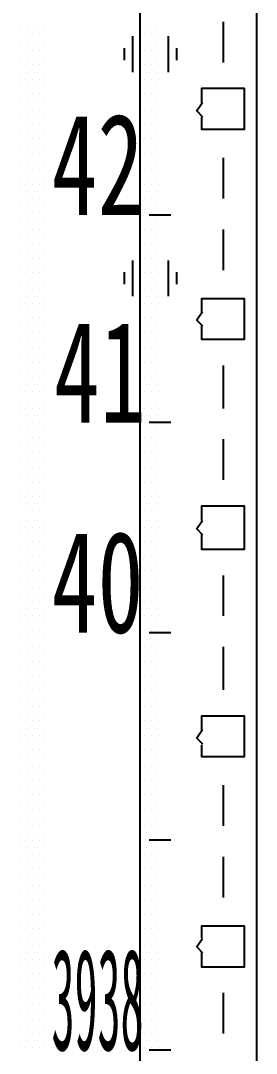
# Model space of a CAD drawing. Header units: metres. Extents: x 17 to 1264, y 17 to 859.
# Drawn here: x 160.3 to 174.5, y 565.1 to 627.5 of the extents above; entities that cross this region are included whole.
import ezdxf

# ---------------------------------------------------------------- set-up
doc = ezdxf.new("R2010")
doc.units = ezdxf.units.M
for name, color, linetype in [('LINES', 7, 'Continuous'), ('POLYLINES', 4, 'Continuous'), ('TEXTS', 3, 'Continuous')]:
    doc.layers.add(name, color=color, linetype=linetype)

msp = doc.modelspace()

# ---------------------------------------------------------------- linework, layer by layer
at = {"layer": 'LINES'}
for p, q in [((160.27, 627.12), (160.27, 627.12)), ((160.7, 627.12), (160.7, 627.12)), ((161.27, 627.12), (161.27, 627.12)), ((161.71, 627.12), (161.71, 627.12)), ((167.47, 627.12), (167.47, 627.12)), ((167.9, 627.12), (167.9, 627.12)), ((168.47, 627.12), (168.47, 627.12)), ((172.51, 627.41), (172.51, 624.96)), ((160.55, 626.69), (160.55, 626.69)), ((160.99, 626.69), (160.99, 626.69)), ((161.42, 626.69), (161.42, 626.69)), ((167.03, 626.54), (167.03, 624.38)), ((167.75, 626.69), (167.75, 626.69)), ((168.19, 626.69), (168.19, 626.69)), ((168.62, 626.69), (168.62, 626.69)), ((169.19, 626.54), (169.19, 624.38)), ((160.27, 626.11), (160.27, 626.11)), ((160.7, 626.11), (160.7, 626.11)), ((161.27, 626.11), (161.27, 626.11)), ((161.71, 626.11), (161.71, 626.11)), ((166.53, 625.82), (166.53, 625.1)), ((167.47, 626.11), (167.47, 626.11)), ((167.9, 626.11), (167.9, 626.11)), ((168.47, 626.11), (168.47, 626.11)), ((169.7, 625.82), (169.7, 625.1)), ((160.27, 625.25), (160.27, 625.25)), ((160.55, 625.68), (160.55, 625.68)), ((160.7, 625.25), (160.7, 625.25)), ((160.99, 625.68), (160.99, 625.68)), ((161.27, 625.25), (161.27, 625.25)), ((161.42, 625.68), (161.42, 625.68)), ((161.71, 625.25), (161.71, 625.25)), ((167.47, 625.25), (167.47, 625.25)), ((167.75, 625.68), (167.75, 625.68)), ((167.9, 625.25), (167.9, 625.25)), ((168.19, 625.68), (168.19, 625.68)), ((168.47, 625.25), (168.47, 625.25)), ((168.62, 625.68), (168.62, 625.68)), ((160.55, 624.82), (160.55, 624.82)), ((160.99, 624.82), (160.99, 624.82)), ((161.42, 624.82), (161.42, 624.82)), ((167.75, 624.82), (167.75, 624.82)), ((168.19, 624.82), (168.19, 624.82)), ((168.62, 624.82), (168.62, 624.82)), ((160.27, 624.38), (160.27, 624.38)), ((160.55, 623.95), (160.55, 623.95)), ((160.7, 624.38), (160.7, 624.38)), ((160.99, 623.95), (160.99, 623.95)), ((161.27, 624.38), (161.27, 624.38)), ((161.42, 623.95), (161.42, 623.95)), ((161.71, 624.38), (161.71, 624.38)), ((167.47, 624.38), (167.47, 624.38)), ((167.75, 623.95), (167.75, 623.95)), ((167.9, 624.38), (167.9, 624.38)), ((168.19, 623.95), (168.19, 623.95)), ((168.47, 624.38), (168.47, 624.38)), ((168.62, 623.95), (168.62, 623.95)), ((160.27, 623.52), (160.27, 623.52)), ((160.7, 623.52), (160.7, 623.52)), ((161.27, 623.52), (161.27, 623.52)), ((161.71, 623.52), (161.71, 623.52)), ((167.47, 623.52), (167.47, 623.52)), ((167.9, 623.52), (167.9, 623.52)), ((168.47, 623.52), (168.47, 623.52)), ((160.55, 623.09), (160.55, 623.09)), ((160.99, 623.09), (160.99, 623.09)), ((161.42, 623.09), (161.42, 623.09)), ((167.75, 623.09), (167.75, 623.09)), ((168.19, 623.09), (168.19, 623.09)), ((168.62, 623.09), (168.62, 623.09)), ((160.27, 622.51), (160.27, 622.51)), ((160.55, 622.08), (160.55, 622.08)), ((160.7, 622.51), (160.7, 622.51)), ((160.99, 622.08), (160.99, 622.08)), ((161.27, 622.51), (161.27, 622.51)), ((161.42, 622.08), (161.42, 622.08)), ((161.71, 622.51), (161.71, 622.51)), ((167.47, 622.51), (167.47, 622.51)), ((167.75, 622.08), (167.75, 622.08)), ((167.9, 622.51), (167.9, 622.51)), ((168.19, 622.08), (168.19, 622.08)), ((168.47, 622.51), (168.47, 622.51)), ((168.62, 622.08), (168.62, 622.08)), ((160.27, 621.65), (160.27, 621.65)), ((160.7, 621.65), (160.7, 621.65)), ((161.27, 621.65), (161.27, 621.65)), ((161.71, 621.65), (161.71, 621.65)), ((167.47, 621.65), (167.47, 621.65)), ((167.9, 621.65), (167.9, 621.65)), ((168.47, 621.65), (168.47, 621.65)), ((160.55, 621.22), (160.55, 621.22)), ((160.99, 621.22), (160.99, 621.22)), ((161.42, 621.22), (161.42, 621.22)), ((167.75, 621.22), (167.75, 621.22)), ((168.19, 621.22), (168.19, 621.22)), ((168.62, 621.22), (168.62, 621.22)), ((160.27, 620.78), (160.27, 620.78)), ((160.55, 620.35), (160.55, 620.35)), ((160.7, 620.78), (160.7, 620.78)), ((160.99, 620.35), (160.99, 620.35)), ((161.27, 620.78), (161.27, 620.78)), ((161.42, 620.35), (161.42, 620.35)), ((161.71, 620.78), (161.71, 620.78)), ((167.47, 620.78), (167.47, 620.78)), ((167.75, 620.35), (167.75, 620.35)), ((167.9, 620.78), (167.9, 620.78)), ((168.19, 620.35), (168.19, 620.35)), ((168.47, 620.78), (168.47, 620.78)), ((168.62, 620.35), (168.62, 620.35)), ((160.27, 619.92), (160.27, 619.92)), ((160.7, 619.92), (160.7, 619.92)), ((161.27, 619.92), (161.27, 619.92)), ((161.71, 619.92), (161.71, 619.92)), ((167.47, 619.92), (167.47, 619.92)), ((167.9, 619.92), (167.9, 619.92)), ((168.47, 619.92), (168.47, 619.92)), ((160.55, 619.49), (160.55, 619.49)), ((160.99, 619.49), (160.99, 619.49)), ((161.42, 619.49), (161.42, 619.49)), ((167.75, 619.49), (167.75, 619.49)), ((168.19, 619.49), (168.19, 619.49)), ((168.62, 619.49), (168.62, 619.49)), ((172.51, 619.2), (172.51, 616.75)), ((160.27, 618.91), (160.27, 618.91)), ((160.55, 618.48), (160.55, 618.48)), ((160.7, 618.91), (160.7, 618.91)), ((160.99, 618.48), (160.99, 618.48)), ((161.27, 618.91), (161.27, 618.91)), ((161.42, 618.48), (161.42, 618.48)), ((161.71, 618.91), (161.71, 618.91)), ((167.47, 618.91), (167.47, 618.91)), ((167.75, 618.48), (167.75, 618.48)), ((167.9, 618.91), (167.9, 618.91)), ((168.19, 618.48), (168.19, 618.48)), ((168.47, 618.91), (168.47, 618.91)), ((168.62, 618.48), (168.62, 618.48)), ((160.27, 618.05), (160.27, 618.05)), ((160.7, 618.05), (160.7, 618.05)), ((161.27, 618.05), (161.27, 618.05)), ((161.71, 618.05), (161.71, 618.05)), ((167.47, 618.05), (167.47, 618.05)), ((167.9, 618.05), (167.9, 618.05)), ((168.47, 618.05), (168.47, 618.05)), ((160.27, 617.18), (160.27, 617.18)), ((160.55, 617.62), (160.55, 617.62)), ((160.7, 617.18), (160.7, 617.18)), ((160.99, 617.62), (160.99, 617.62)), ((161.27, 617.18), (161.27, 617.18)), ((161.42, 617.62), (161.42, 617.62)), ((161.71, 617.18), (161.71, 617.18)), ((167.47, 617.18), (167.47, 617.18)), ((167.75, 617.62), (167.75, 617.62)), ((167.9, 617.18), (167.9, 617.18)), ((168.19, 617.62), (168.19, 617.62)), ((168.47, 617.18), (168.47, 617.18)), ((168.62, 617.62), (168.62, 617.62)), ((160.55, 616.75), (160.55, 616.75)), ((160.99, 616.75), (160.99, 616.75)), ((161.42, 616.75), (161.42, 616.75)), ((167.75, 616.75), (167.75, 616.75)), ((168.19, 616.75), (168.19, 616.75)), ((168.62, 616.75), (168.62, 616.75)), ((160.27, 616.32), (160.27, 616.32)), ((160.55, 615.89), (160.55, 615.89)), ((160.7, 616.32), (160.7, 616.32)), ((160.99, 615.89), (160.99, 615.89)), ((161.27, 616.32), (161.27, 616.32)), ((161.42, 615.89), (161.42, 615.89)), ((161.71, 616.32), (161.71, 616.32)), ((167.47, 616.32), (167.47, 616.32)), ((167.75, 615.89), (167.75, 615.89)), ((167.9, 616.32), (167.9, 616.32)), ((168.19, 615.89), (168.19, 615.89)), ((168.47, 616.32), (168.47, 616.32)), ((168.62, 615.89), (168.62, 615.89)), ((160.27, 615.31), (160.27, 615.31)), ((160.7, 615.31), (160.7, 615.31)), ((161.27, 615.31), (161.27, 615.31)), ((161.71, 615.31), (161.71, 615.31)), ((167.47, 615.31), (167.47, 615.31)), ((167.9, 615.31), (167.9, 615.31)), ((169.34, 615.74), (168.04, 615.74)), ((168.47, 615.31), (168.47, 615.31)), ((160.55, 614.88), (160.55, 614.88)), ((160.99, 614.88), (160.99, 614.88)), ((161.42, 614.88), (161.42, 614.88)), ((167.75, 614.88), (167.75, 614.88)), ((168.19, 614.88), (168.19, 614.88)), ((168.62, 614.88), (168.62, 614.88)), ((172.51, 614.88), (172.51, 612.43)), ((160.27, 614.45), (160.27, 614.45)), ((160.55, 614.02), (160.55, 614.02)), ((160.7, 614.45), (160.7, 614.45)), ((160.99, 614.02), (160.99, 614.02)), ((161.27, 614.45), (161.27, 614.45)), ((161.42, 614.02), (161.42, 614.02)), ((161.71, 614.45), (161.71, 614.45)), ((167.47, 614.45), (167.47, 614.45)), ((167.75, 614.02), (167.75, 614.02)), ((167.9, 614.45), (167.9, 614.45)), ((168.19, 614.02), (168.19, 614.02)), ((168.47, 614.45), (168.47, 614.45)), ((168.62, 614.02), (168.62, 614.02)), ((160.27, 613.58), (160.27, 613.58)), ((160.7, 613.58), (160.7, 613.58)), ((161.27, 613.58), (161.27, 613.58)), ((161.71, 613.58), (161.71, 613.58)), ((167.47, 613.58), (167.47, 613.58)), ((167.9, 613.58), (167.9, 613.58)), ((168.47, 613.58), (168.47, 613.58)), ((160.27, 612.72), (160.27, 612.72)), ((160.55, 613.15), (160.55, 613.15)), ((160.7, 612.72), (160.7, 612.72)), ((160.99, 613.15), (160.99, 613.15)), ((161.27, 612.72), (161.27, 612.72)), ((161.42, 613.15), (161.42, 613.15)), ((161.71, 612.72), (161.71, 612.72)), ((167.03, 613.01), (167.03, 610.85)), ((167.47, 612.72), (167.47, 612.72)), ((167.75, 613.15), (167.75, 613.15)), ((167.9, 612.72), (167.9, 612.72)), ((168.19, 613.15), (168.19, 613.15)), ((168.47, 612.72), (168.47, 612.72)), ((168.62, 613.15), (168.62, 613.15)), ((169.19, 613.01), (169.19, 610.85)), ((160.55, 612.29), (160.55, 612.29)), ((160.99, 612.29), (160.99, 612.29)), ((161.42, 612.29), (161.42, 612.29)), ((166.53, 612.29), (166.53, 611.57)), ((167.75, 612.29), (167.75, 612.29)), ((168.19, 612.29), (168.19, 612.29)), ((168.62, 612.29), (168.62, 612.29)), ((169.7, 612.29), (169.7, 611.57)), ((160.27, 611.71), (160.27, 611.71)), ((160.7, 611.71), (160.7, 611.71)), ((161.27, 611.71), (161.27, 611.71)), ((161.71, 611.71), (161.71, 611.71)), ((167.47, 611.71), (167.47, 611.71)), ((167.9, 611.71), (167.9, 611.71)), ((168.47, 611.71), (168.47, 611.71)), ((160.27, 610.85), (160.27, 610.85)), ((160.55, 611.28), (160.55, 611.28)), ((160.7, 610.85), (160.7, 610.85)), ((160.99, 611.28), (160.99, 611.28)), ((161.27, 610.85), (161.27, 610.85)), ((161.42, 611.28), (161.42, 611.28)), ((161.71, 610.85), (161.71, 610.85)), ((167.47, 610.85), (167.47, 610.85)), ((167.75, 611.28), (167.75, 611.28)), ((167.9, 610.85), (167.9, 610.85)), ((168.19, 611.28), (168.19, 611.28)), ((168.47, 610.85), (168.47, 610.85)), ((168.62, 611.28), (168.62, 611.28)), ((160.55, 610.42), (160.55, 610.42)), ((160.99, 610.42), (160.99, 610.42)), ((161.42, 610.42), (161.42, 610.42)), ((167.75, 610.42), (167.75, 610.42)), ((168.19, 610.42), (168.19, 610.42)), ((168.62, 610.42), (168.62, 610.42)), ((160.27, 609.98), (160.27, 609.98)), ((160.7, 609.98), (160.7, 609.98)), ((161.27, 609.98), (161.27, 609.98)), ((161.71, 609.98), (161.71, 609.98)), ((167.47, 609.98), (167.47, 609.98)), ((167.9, 609.98), (167.9, 609.98)), ((168.47, 609.98), (168.47, 609.98)), ((160.27, 609.12), (160.27, 609.12)), ((160.55, 609.55), (160.55, 609.55)), ((160.7, 609.12), (160.7, 609.12)), ((160.99, 609.55), (160.99, 609.55)), ((161.27, 609.12), (161.27, 609.12)), ((161.42, 609.55), (161.42, 609.55)), ((161.71, 609.12), (161.71, 609.12)), ((167.47, 609.12), (167.47, 609.12)), ((167.75, 609.55), (167.75, 609.55)), ((167.9, 609.12), (167.9, 609.12)), ((168.19, 609.55), (168.19, 609.55)), ((168.47, 609.12), (168.47, 609.12)), ((168.62, 609.55), (168.62, 609.55)), ((160.55, 608.69), (160.55, 608.69)), ((160.99, 608.69), (160.99, 608.69)), ((161.42, 608.69), (161.42, 608.69)), ((167.75, 608.69), (167.75, 608.69)), ((168.19, 608.69), (168.19, 608.69)), ((168.62, 608.69), (168.62, 608.69)), ((160.27, 608.11), (160.27, 608.11)), ((160.7, 608.11), (160.7, 608.11)), ((161.27, 608.11), (161.27, 608.11)), ((161.71, 608.11), (161.71, 608.11)), ((167.47, 608.11), (167.47, 608.11)), ((167.9, 608.11), (167.9, 608.11)), ((168.47, 608.11), (168.47, 608.11)), ((160.27, 607.25), (160.27, 607.25)), ((160.55, 607.68), (160.55, 607.68)), ((160.7, 607.25), (160.7, 607.25)), ((160.99, 607.68), (160.99, 607.68)), ((161.27, 607.25), (161.27, 607.25)), ((161.42, 607.68), (161.42, 607.68)), ((161.71, 607.25), (161.71, 607.25)), ((167.47, 607.25), (167.47, 607.25)), ((167.75, 607.68), (167.75, 607.68)), ((167.9, 607.25), (167.9, 607.25)), ((168.19, 607.68), (168.19, 607.68)), ((168.47, 607.25), (168.47, 607.25)), ((168.62, 607.68), (168.62, 607.68)), ((160.55, 606.82), (160.55, 606.82)), ((160.99, 606.82), (160.99, 606.82)), ((161.42, 606.82), (161.42, 606.82)), ((167.75, 606.82), (167.75, 606.82)), ((168.19, 606.82), (168.19, 606.82)), ((168.62, 606.82), (168.62, 606.82)), ((172.51, 606.67), (172.51, 604.08)), ((160.27, 606.38), (160.27, 606.38)), ((160.55, 605.95), (160.55, 605.95)), ((160.7, 606.38), (160.7, 606.38)), ((160.99, 605.95), (160.99, 605.95)), ((161.27, 606.38), (161.27, 606.38)), ((161.42, 605.95), (161.42, 605.95)), ((161.71, 606.38), (161.71, 606.38)), ((167.47, 606.38), (167.47, 606.38)), ((167.75, 605.95), (167.75, 605.95)), ((167.9, 606.38), (167.9, 606.38)), ((168.19, 605.95), (168.19, 605.95)), ((168.47, 606.38), (168.47, 606.38)), ((168.62, 605.95), (168.62, 605.95)), ((160.27, 605.52), (160.27, 605.52)), ((160.7, 605.52), (160.7, 605.52)), ((161.27, 605.52), (161.27, 605.52)), ((161.71, 605.52), (161.71, 605.52)), ((167.47, 605.52), (167.47, 605.52)), ((167.9, 605.52), (167.9, 605.52)), ((168.47, 605.52), (168.47, 605.52)), ((160.55, 605.09), (160.55, 605.09)), ((160.99, 605.09), (160.99, 605.09)), ((161.42, 605.09), (161.42, 605.09)), ((167.75, 605.09), (167.75, 605.09)), ((168.19, 605.09), (168.19, 605.09)), ((168.62, 605.09), (168.62, 605.09)), ((160.27, 604.51), (160.27, 604.51)), ((160.55, 604.08), (160.55, 604.08)), ((160.7, 604.51), (160.7, 604.51)), ((160.99, 604.08), (160.99, 604.08)), ((161.27, 604.51), (161.27, 604.51)), ((161.42, 604.08), (161.42, 604.08)), ((161.71, 604.51), (161.71, 604.51)), ((167.47, 604.51), (167.47, 604.51)), ((167.75, 604.08), (167.75, 604.08)), ((167.9, 604.51), (167.9, 604.51)), ((168.19, 604.08), (168.19, 604.08)), ((168.47, 604.51), (168.47, 604.51)), ((168.62, 604.08), (168.62, 604.08)), ((160.27, 603.65), (160.27, 603.65)), ((160.7, 603.65), (160.7, 603.65)), ((161.27, 603.65), (161.27, 603.65)), ((161.71, 603.65), (161.71, 603.65)), ((167.47, 603.65), (167.47, 603.65)), ((167.9, 603.65), (167.9, 603.65)), ((168.47, 603.65), (168.47, 603.65)), ((160.27, 602.78), (160.27, 602.78)), ((160.55, 603.22), (160.55, 603.22)), ((160.7, 602.78), (160.7, 602.78)), ((160.99, 603.22), (160.99, 603.22)), ((161.27, 602.78), (161.27, 602.78)), ((161.42, 603.22), (161.42, 603.22)), ((161.71, 602.78), (161.71, 602.78)), ((167.47, 602.78), (167.47, 602.78)), ((167.75, 603.22), (167.75, 603.22)), ((167.9, 602.78), (167.9, 602.78)), ((169.34, 603.22), (168.04, 603.22)), ((168.19, 603.22), (168.19, 603.22)), ((168.47, 602.78), (168.47, 602.78)), ((168.62, 603.22), (168.62, 603.22)), ((160.55, 602.35), (160.55, 602.35)), ((160.99, 602.35), (160.99, 602.35)), ((161.42, 602.35), (161.42, 602.35)), ((167.75, 602.35), (167.75, 602.35)), ((168.19, 602.35), (168.19, 602.35)), ((168.62, 602.35), (168.62, 602.35)), ((172.51, 602.21), (172.51, 599.76)), ((160.27, 601.92), (160.27, 601.92)), ((160.55, 601.49), (160.55, 601.49)), ((160.7, 601.92), (160.7, 601.92)), ((160.99, 601.49), (160.99, 601.49)), ((161.27, 601.92), (161.27, 601.92)), ((161.42, 601.49), (161.42, 601.49)), ((161.71, 601.92), (161.71, 601.92)), ((167.47, 601.92), (167.47, 601.92)), ((167.75, 601.49), (167.75, 601.49)), ((167.9, 601.92), (167.9, 601.92)), ((168.19, 601.49), (168.19, 601.49)), ((168.47, 601.92), (168.47, 601.92)), ((168.62, 601.49), (168.62, 601.49)), ((160.27, 600.91), (160.27, 600.91)), ((160.7, 600.91), (160.7, 600.91)), ((161.27, 600.91), (161.27, 600.91)), ((161.71, 600.91), (161.71, 600.91)), ((167.47, 600.91), (167.47, 600.91)), ((167.9, 600.91), (167.9, 600.91)), ((168.47, 600.91), (168.47, 600.91)), ((160.55, 600.48), (160.55, 600.48)), ((160.99, 600.48), (160.99, 600.48)), ((161.42, 600.48), (161.42, 600.48)), ((167.75, 600.48), (167.75, 600.48)), ((168.19, 600.48), (168.19, 600.48)), ((168.62, 600.48), (168.62, 600.48)), ((160.27, 600.05), (160.27, 600.05)), ((160.55, 599.62), (160.55, 599.62)), ((160.7, 600.05), (160.7, 600.05)), ((160.99, 599.62), (160.99, 599.62)), ((161.27, 600.05), (161.27, 600.05)), ((161.42, 599.62), (161.42, 599.62)), ((161.71, 600.05), (161.71, 600.05)), ((167.47, 600.05), (167.47, 600.05)), ((167.75, 599.62), (167.75, 599.62)), ((167.9, 600.05), (167.9, 600.05)), ((168.19, 599.62), (168.19, 599.62)), ((168.47, 600.05), (168.47, 600.05)), ((168.62, 599.62), (168.62, 599.62)), ((160.27, 599.18), (160.27, 599.18)), ((160.7, 599.18), (160.7, 599.18)), ((161.27, 599.18), (161.27, 599.18)), ((161.71, 599.18), (161.71, 599.18)), ((167.47, 599.18), (167.47, 599.18)), ((167.9, 599.18), (167.9, 599.18)), ((168.47, 599.18), (168.47, 599.18)), ((160.55, 598.75), (160.55, 598.75)), ((160.99, 598.75), (160.99, 598.75)), ((161.42, 598.75), (161.42, 598.75)), ((167.75, 598.75), (167.75, 598.75)), ((168.19, 598.75), (168.19, 598.75)), ((168.62, 598.75), (168.62, 598.75)), ((160.27, 598.32), (160.27, 598.32)), ((160.55, 597.89), (160.55, 597.89)), ((160.7, 598.32), (160.7, 598.32)), ((160.99, 597.89), (160.99, 597.89)), ((161.27, 598.32), (161.27, 598.32)), ((161.42, 597.89), (161.42, 597.89)), ((161.71, 598.32), (161.71, 598.32)), ((167.47, 598.32), (167.47, 598.32)), ((167.75, 597.89), (167.75, 597.89)), ((167.9, 598.32), (167.9, 598.32)), ((168.19, 597.89), (168.19, 597.89)), ((168.47, 598.32), (168.47, 598.32)), ((168.62, 597.89), (168.62, 597.89)), ((160.27, 597.31), (160.27, 597.31)), ((160.7, 597.31), (160.7, 597.31)), ((161.27, 597.31), (161.27, 597.31)), ((161.71, 597.31), (161.71, 597.31)), ((167.47, 597.31), (167.47, 597.31)), ((167.9, 597.31), (167.9, 597.31)), ((168.47, 597.31), (168.47, 597.31)), ((160.55, 596.88), (160.55, 596.88)), ((160.99, 596.88), (160.99, 596.88)), ((161.42, 596.88), (161.42, 596.88)), ((167.75, 596.88), (167.75, 596.88)), ((168.19, 596.88), (168.19, 596.88)), ((168.62, 596.88), (168.62, 596.88)), ((160.27, 596.45), (160.27, 596.45)), ((160.55, 596.02), (160.55, 596.02)), ((160.7, 596.45), (160.7, 596.45)), ((160.99, 596.02), (160.99, 596.02)), ((161.27, 596.45), (161.27, 596.45)), ((161.42, 596.02), (161.42, 596.02)), ((161.71, 596.45), (161.71, 596.45)), ((167.47, 596.45), (167.47, 596.45)), ((167.75, 596.02), (167.75, 596.02)), ((167.9, 596.45), (167.9, 596.45)), ((168.19, 596.02), (168.19, 596.02)), ((168.47, 596.45), (168.47, 596.45)), ((168.62, 596.02), (168.62, 596.02)), ((160.27, 595.58), (160.27, 595.58)), ((160.7, 595.58), (160.7, 595.58)), ((161.27, 595.58), (161.27, 595.58)), ((161.71, 595.58), (161.71, 595.58)), ((167.47, 595.58), (167.47, 595.58)), ((167.9, 595.58), (167.9, 595.58)), ((168.47, 595.58), (168.47, 595.58)), ((160.27, 594.72), (160.27, 594.72)), ((160.55, 595.15), (160.55, 595.15)), ((160.7, 594.72), (160.7, 594.72)), ((160.99, 595.15), (160.99, 595.15)), ((161.27, 594.72), (161.27, 594.72)), ((161.42, 595.15), (161.42, 595.15)), ((161.71, 594.72), (161.71, 594.72)), ((167.47, 594.72), (167.47, 594.72)), ((167.75, 595.15), (167.75, 595.15)), ((167.9, 594.72), (167.9, 594.72)), ((168.19, 595.15), (168.19, 595.15)), ((168.47, 594.72), (168.47, 594.72)), ((168.62, 595.15), (168.62, 595.15)), ((160.55, 594.29), (160.55, 594.29)), ((160.99, 594.29), (160.99, 594.29)), ((161.42, 594.29), (161.42, 594.29)), ((167.75, 594.29), (167.75, 594.29)), ((168.19, 594.29), (168.19, 594.29)), ((168.62, 594.29), (168.62, 594.29)), ((160.27, 593.71), (160.27, 593.71)), ((160.7, 593.71), (160.7, 593.71)), ((161.27, 593.71), (161.27, 593.71)), ((161.71, 593.71), (161.71, 593.71)), ((167.47, 593.71), (167.47, 593.71)), ((167.9, 593.71), (167.9, 593.71)), ((168.47, 593.71), (168.47, 593.71)), ((172.51, 594), (172.51, 591.55)), ((160.27, 592.85), (160.27, 592.85)), ((160.55, 593.28), (160.55, 593.28)), ((160.7, 592.85), (160.7, 592.85)), ((160.99, 593.28), (160.99, 593.28)), ((161.27, 592.85), (161.27, 592.85)), ((161.42, 593.28), (161.42, 593.28)), ((161.71, 592.85), (161.71, 592.85)), ((167.47, 592.85), (167.47, 592.85)), ((167.75, 593.28), (167.75, 593.28)), ((167.9, 592.85), (167.9, 592.85)), ((168.19, 593.28), (168.19, 593.28)), ((168.47, 592.85), (168.47, 592.85)), ((168.62, 593.28), (168.62, 593.28)), ((160.55, 592.42), (160.55, 592.42)), ((160.99, 592.42), (160.99, 592.42)), ((161.42, 592.42), (161.42, 592.42)), ((167.75, 592.42), (167.75, 592.42)), ((168.19, 592.42), (168.19, 592.42)), ((168.62, 592.42), (168.62, 592.42)), ((160.27, 591.98), (160.27, 591.98)), ((160.55, 591.55), (160.55, 591.55)), ((160.7, 591.98), (160.7, 591.98)), ((160.99, 591.55), (160.99, 591.55)), ((161.27, 591.98), (161.27, 591.98)), ((161.42, 591.55), (161.42, 591.55)), ((161.71, 591.98), (161.71, 591.98)), ((167.47, 591.98), (167.47, 591.98)), ((167.75, 591.55), (167.75, 591.55)), ((167.9, 591.98), (167.9, 591.98)), ((168.19, 591.55), (168.19, 591.55)), ((168.47, 591.98), (168.47, 591.98)), ((168.62, 591.55), (168.62, 591.55)), ((160.27, 591.12), (160.27, 591.12)), ((160.7, 591.12), (160.7, 591.12)), ((161.27, 591.12), (161.27, 591.12)), ((161.71, 591.12), (161.71, 591.12)), ((167.47, 591.12), (167.47, 591.12)), ((167.9, 591.12), (167.9, 591.12)), ((168.47, 591.12), (168.47, 591.12)), ((160.55, 590.69), (160.55, 590.69)), ((160.99, 590.69), (160.99, 590.69)), ((161.42, 590.69), (161.42, 590.69)), ((167.75, 590.69), (167.75, 590.69)), ((169.34, 590.54), (168.04, 590.54)), ((168.19, 590.69), (168.19, 590.69)), ((168.62, 590.69), (168.62, 590.69)), ((160.27, 590.11), (160.27, 590.11)), ((160.55, 589.68), (160.55, 589.68)), ((160.7, 590.11), (160.7, 590.11)), ((160.99, 589.68), (160.99, 589.68)), ((161.27, 590.11), (161.27, 590.11)), ((161.42, 589.68), (161.42, 589.68)), ((161.71, 590.11), (161.71, 590.11)), ((167.47, 590.11), (167.47, 590.11)), ((167.75, 589.68), (167.75, 589.68)), ((167.9, 590.11), (167.9, 590.11)), ((168.19, 589.68), (168.19, 589.68)), ((168.47, 590.11), (168.47, 590.11)), ((168.62, 589.68), (168.62, 589.68)), ((172.51, 589.68), (172.51, 587.09)), ((160.27, 589.25), (160.27, 589.25)), ((160.7, 589.25), (160.7, 589.25)), ((161.27, 589.25), (161.27, 589.25)), ((161.71, 589.25), (161.71, 589.25)), ((167.47, 589.25), (167.47, 589.25)), ((167.9, 589.25), (167.9, 589.25)), ((168.47, 589.25), (168.47, 589.25)), ((160.55, 588.82), (160.55, 588.82)), ((160.99, 588.82), (160.99, 588.82)), ((161.42, 588.82), (161.42, 588.82)), ((167.75, 588.82), (167.75, 588.82)), ((168.19, 588.82), (168.19, 588.82)), ((168.62, 588.82), (168.62, 588.82)), ((160.27, 588.38), (160.27, 588.38)), ((160.55, 587.95), (160.55, 587.95)), ((160.7, 588.38), (160.7, 588.38)), ((160.99, 587.95), (160.99, 587.95)), ((161.27, 588.38), (161.27, 588.38)), ((161.42, 587.95), (161.42, 587.95)), ((161.71, 588.38), (161.71, 588.38)), ((167.47, 588.38), (167.47, 588.38)), ((167.75, 587.95), (167.75, 587.95)), ((167.9, 588.38), (167.9, 588.38)), ((168.19, 587.95), (168.19, 587.95)), ((168.47, 588.38), (168.47, 588.38)), ((168.62, 587.95), (168.62, 587.95)), ((160.27, 587.52), (160.27, 587.52)), ((160.7, 587.52), (160.7, 587.52)), ((161.27, 587.52), (161.27, 587.52)), ((161.71, 587.52), (161.71, 587.52)), ((167.47, 587.52), (167.47, 587.52)), ((167.9, 587.52), (167.9, 587.52)), ((168.47, 587.52), (168.47, 587.52)), ((160.55, 587.09), (160.55, 587.09)), ((160.99, 587.09), (160.99, 587.09)), ((161.42, 587.09), (161.42, 587.09)), ((167.75, 587.09), (167.75, 587.09)), ((168.19, 587.09), (168.19, 587.09)), ((168.62, 587.09), (168.62, 587.09)), ((160.27, 586.51), (160.27, 586.51)), ((160.55, 586.08), (160.55, 586.08)), ((160.7, 586.51), (160.7, 586.51)), ((160.99, 586.08), (160.99, 586.08)), ((161.27, 586.51), (161.27, 586.51)), ((161.42, 586.08), (161.42, 586.08)), ((161.71, 586.51), (161.71, 586.51)), ((167.47, 586.51), (167.47, 586.51)), ((167.75, 586.08), (167.75, 586.08)), ((167.9, 586.51), (167.9, 586.51)), ((168.19, 586.08), (168.19, 586.08)), ((168.47, 586.51), (168.47, 586.51)), ((168.62, 586.08), (168.62, 586.08)), ((160.27, 585.65), (160.27, 585.65)), ((160.7, 585.65), (160.7, 585.65)), ((161.27, 585.65), (161.27, 585.65)), ((161.71, 585.65), (161.71, 585.65)), ((167.47, 585.65), (167.47, 585.65)), ((167.9, 585.65), (167.9, 585.65)), ((168.47, 585.65), (168.47, 585.65)), ((160.27, 584.78), (160.27, 584.78)), ((160.55, 585.22), (160.55, 585.22)), ((160.7, 584.78), (160.7, 584.78)), ((160.99, 585.22), (160.99, 585.22)), ((161.27, 584.78), (161.27, 584.78)), ((161.42, 585.22), (161.42, 585.22)), ((161.71, 584.78), (161.71, 584.78)), ((167.47, 584.78), (167.47, 584.78)), ((167.75, 585.22), (167.75, 585.22)), ((167.9, 584.78), (167.9, 584.78)), ((168.19, 585.22), (168.19, 585.22)), ((168.47, 584.78), (168.47, 584.78)), ((168.62, 585.22), (168.62, 585.22)), ((160.55, 584.35), (160.55, 584.35)), ((160.99, 584.35), (160.99, 584.35)), ((161.42, 584.35), (161.42, 584.35)), ((167.75, 584.35), (167.75, 584.35)), ((168.19, 584.35), (168.19, 584.35)), ((168.62, 584.35), (168.62, 584.35)), ((160.27, 583.92), (160.27, 583.92)), ((160.55, 583.49), (160.55, 583.49)), ((160.7, 583.92), (160.7, 583.92)), ((160.99, 583.49), (160.99, 583.49)), ((161.27, 583.92), (161.27, 583.92)), ((161.42, 583.49), (161.42, 583.49)), ((161.71, 583.92), (161.71, 583.92)), ((167.47, 583.92), (167.47, 583.92)), ((167.75, 583.49), (167.75, 583.49)), ((167.9, 583.92), (167.9, 583.92)), ((168.19, 583.49), (168.19, 583.49)), ((168.47, 583.92), (168.47, 583.92)), ((168.62, 583.49), (168.62, 583.49)), ((160.27, 582.91), (160.27, 582.91)), ((160.7, 582.91), (160.7, 582.91)), ((161.27, 582.91), (161.27, 582.91)), ((161.71, 582.91), (161.71, 582.91)), ((167.47, 582.91), (167.47, 582.91)), ((167.9, 582.91), (167.9, 582.91)), ((168.47, 582.91), (168.47, 582.91)), ((160.55, 582.48), (160.55, 582.48)), ((160.99, 582.48), (160.99, 582.48)), ((161.42, 582.48), (161.42, 582.48)), ((167.75, 582.48), (167.75, 582.48)), ((168.19, 582.48), (168.19, 582.48)), ((168.62, 582.48), (168.62, 582.48)), ((160.27, 582.05), (160.27, 582.05)), ((160.55, 581.62), (160.55, 581.62)), ((160.7, 582.05), (160.7, 582.05)), ((160.99, 581.62), (160.99, 581.62)), ((161.27, 582.05), (161.27, 582.05)), ((161.42, 581.62), (161.42, 581.62)), ((161.71, 582.05), (161.71, 582.05)), ((167.47, 582.05), (167.47, 582.05)), ((167.75, 581.62), (167.75, 581.62)), ((167.9, 582.05), (167.9, 582.05)), ((168.19, 581.62), (168.19, 581.62)), ((168.47, 582.05), (168.47, 582.05)), ((168.62, 581.62), (168.62, 581.62)), ((160.27, 581.18), (160.27, 581.18)), ((160.7, 581.18), (160.7, 581.18)), ((161.27, 581.18), (161.27, 581.18)), ((161.71, 581.18), (161.71, 581.18)), ((167.47, 581.18), (167.47, 581.18)), ((167.9, 581.18), (167.9, 581.18)), ((168.47, 581.18), (168.47, 581.18)), ((172.51, 581.33), (172.51, 578.88)), ((160.27, 580.32), (160.27, 580.32)), ((160.55, 580.75), (160.55, 580.75)), ((160.7, 580.32), (160.7, 580.32)), ((160.99, 580.75), (160.99, 580.75)), ((161.27, 580.32), (161.27, 580.32)), ((161.42, 580.75), (161.42, 580.75)), ((161.71, 580.32), (161.71, 580.32)), ((167.47, 580.32), (167.47, 580.32)), ((167.75, 580.75), (167.75, 580.75)), ((167.9, 580.32), (167.9, 580.32)), ((168.19, 580.75), (168.19, 580.75)), ((168.47, 580.32), (168.47, 580.32)), ((168.62, 580.75), (168.62, 580.75)), ((160.55, 579.89), (160.55, 579.89)), ((160.99, 579.89), (160.99, 579.89)), ((161.42, 579.89), (161.42, 579.89)), ((167.75, 579.89), (167.75, 579.89)), ((168.19, 579.89), (168.19, 579.89)), ((168.62, 579.89), (168.62, 579.89)), ((160.27, 579.31), (160.27, 579.31)), ((160.7, 579.31), (160.7, 579.31)), ((161.27, 579.31), (161.27, 579.31)), ((161.71, 579.31), (161.71, 579.31)), ((167.47, 579.31), (167.47, 579.31)), ((167.9, 579.31), (167.9, 579.31)), ((168.47, 579.31), (168.47, 579.31)), ((160.27, 578.45), (160.27, 578.45)), ((160.55, 578.88), (160.55, 578.88)), ((160.7, 578.45), (160.7, 578.45)), ((160.99, 578.88), (160.99, 578.88)), ((161.27, 578.45), (161.27, 578.45)), ((161.42, 578.88), (161.42, 578.88)), ((161.71, 578.45), (161.71, 578.45)), ((167.47, 578.45), (167.47, 578.45)), ((167.75, 578.88), (167.75, 578.88)), ((167.9, 578.45), (167.9, 578.45)), ((168.19, 578.88), (168.19, 578.88)), ((168.47, 578.45), (168.47, 578.45)), ((168.62, 578.88), (168.62, 578.88)), ((160.55, 578.02), (160.55, 578.02)), ((160.99, 578.02), (160.99, 578.02)), ((161.42, 578.02), (161.42, 578.02)), ((167.75, 578.02), (167.75, 578.02)), ((169.34, 578.02), (168.04, 578.02)), ((168.19, 578.02), (168.19, 578.02)), ((168.62, 578.02), (168.62, 578.02)), ((160.27, 577.58), (160.27, 577.58)), ((160.7, 577.58), (160.7, 577.58)), ((161.27, 577.58), (161.27, 577.58)), ((161.71, 577.58), (161.71, 577.58)), ((167.47, 577.58), (167.47, 577.58)), ((167.9, 577.58), (167.9, 577.58)), ((168.47, 577.58), (168.47, 577.58)), ((160.27, 576.72), (160.27, 576.72)), ((160.55, 577.15), (160.55, 577.15)), ((160.7, 576.72), (160.7, 576.72)), ((160.99, 577.15), (160.99, 577.15)), ((161.27, 576.72), (161.27, 576.72)), ((161.42, 577.15), (161.42, 577.15)), ((161.71, 576.72), (161.71, 576.72)), ((167.47, 576.72), (167.47, 576.72)), ((167.75, 577.15), (167.75, 577.15)), ((167.9, 576.72), (167.9, 576.72)), ((168.19, 577.15), (168.19, 577.15)), ((168.47, 576.72), (168.47, 576.72)), ((168.62, 577.15), (168.62, 577.15)), ((172.51, 577.01), (172.51, 574.56)), ((160.55, 576.29), (160.55, 576.29)), ((160.99, 576.29), (160.99, 576.29)), ((161.42, 576.29), (161.42, 576.29)), ((167.75, 576.29), (167.75, 576.29)), ((168.19, 576.29), (168.19, 576.29)), ((168.62, 576.29), (168.62, 576.29)), ((160.27, 575.71), (160.27, 575.71)), ((160.7, 575.71), (160.7, 575.71)), ((161.27, 575.71), (161.27, 575.71)), ((161.71, 575.71), (161.71, 575.71)), ((167.47, 575.71), (167.47, 575.71)), ((167.9, 575.71), (167.9, 575.71)), ((168.47, 575.71), (168.47, 575.71)), ((160.27, 574.85), (160.27, 574.85)), ((160.55, 575.28), (160.55, 575.28)), ((160.7, 574.85), (160.7, 574.85)), ((160.99, 575.28), (160.99, 575.28)), ((161.27, 574.85), (161.27, 574.85)), ((161.42, 575.28), (161.42, 575.28)), ((161.71, 574.85), (161.71, 574.85)), ((167.47, 574.85), (167.47, 574.85)), ((167.75, 575.28), (167.75, 575.28)), ((167.9, 574.85), (167.9, 574.85)), ((168.19, 575.28), (168.19, 575.28)), ((168.47, 574.85), (168.47, 574.85)), ((168.62, 575.28), (168.62, 575.28)), ((160.55, 574.42), (160.55, 574.42)), ((160.99, 574.42), (160.99, 574.42)), ((161.42, 574.42), (161.42, 574.42)), ((167.75, 574.42), (167.75, 574.42)), ((168.19, 574.42), (168.19, 574.42)), ((168.62, 574.42), (168.62, 574.42)), ((160.27, 573.98), (160.27, 573.98)), ((160.55, 573.55), (160.55, 573.55)), ((160.7, 573.98), (160.7, 573.98)), ((160.99, 573.55), (160.99, 573.55)), ((161.27, 573.98), (161.27, 573.98)), ((161.42, 573.55), (161.42, 573.55)), ((161.71, 573.98), (161.71, 573.98)), ((167.47, 573.98), (167.47, 573.98)), ((167.75, 573.55), (167.75, 573.55)), ((167.9, 573.98), (167.9, 573.98)), ((168.19, 573.55), (168.19, 573.55)), ((168.47, 573.98), (168.47, 573.98)), ((168.62, 573.55), (168.62, 573.55)), ((160.27, 573.12), (160.27, 573.12)), ((160.7, 573.12), (160.7, 573.12)), ((161.27, 573.12), (161.27, 573.12)), ((161.71, 573.12), (161.71, 573.12)), ((167.47, 573.12), (167.47, 573.12)), ((167.9, 573.12), (167.9, 573.12)), ((168.47, 573.12), (168.47, 573.12)), ((160.55, 572.69), (160.55, 572.69)), ((160.99, 572.69), (160.99, 572.69)), ((161.42, 572.69), (161.42, 572.69)), ((167.75, 572.69), (167.75, 572.69)), ((168.19, 572.69), (168.19, 572.69)), ((168.62, 572.69), (168.62, 572.69)), ((160.27, 572.11), (160.27, 572.11)), ((160.55, 571.68), (160.55, 571.68)), ((160.7, 572.11), (160.7, 572.11)), ((160.99, 571.68), (160.99, 571.68)), ((161.27, 572.11), (161.27, 572.11)), ((161.42, 571.68), (161.42, 571.68)), ((161.71, 572.11), (161.71, 572.11)), ((167.47, 572.11), (167.47, 572.11)), ((167.75, 571.68), (167.75, 571.68)), ((167.9, 572.11), (167.9, 572.11)), ((168.19, 571.68), (168.19, 571.68)), ((168.47, 572.11), (168.47, 572.11)), ((168.62, 571.68), (168.62, 571.68)), ((160.27, 571.25), (160.27, 571.25)), ((160.7, 571.25), (160.7, 571.25)), ((161.27, 571.25), (161.27, 571.25)), ((161.71, 571.25), (161.71, 571.25)), ((167.47, 571.25), (167.47, 571.25)), ((167.9, 571.25), (167.9, 571.25)), ((168.47, 571.25), (168.47, 571.25)), ((160.27, 570.38), (160.27, 570.38)), ((160.55, 570.82), (160.55, 570.82)), ((160.7, 570.38), (160.7, 570.38)), ((160.99, 570.82), (160.99, 570.82)), ((161.27, 570.38), (161.27, 570.38)), ((161.42, 570.82), (161.42, 570.82)), ((161.71, 570.38), (161.71, 570.38)), ((167.47, 570.38), (167.47, 570.38)), ((167.75, 570.82), (167.75, 570.82)), ((167.9, 570.38), (167.9, 570.38)), ((168.19, 570.82), (168.19, 570.82)), ((168.47, 570.38), (168.47, 570.38)), ((168.62, 570.82), (168.62, 570.82)), ((160.55, 569.95), (160.55, 569.95)), ((160.99, 569.95), (160.99, 569.95)), ((161.42, 569.95), (161.42, 569.95)), ((167.75, 569.95), (167.75, 569.95)), ((168.19, 569.95), (168.19, 569.95)), ((168.62, 569.95), (168.62, 569.95)), ((160.27, 569.52), (160.27, 569.52)), ((160.55, 569.09), (160.55, 569.09)), ((160.7, 569.52), (160.7, 569.52)), ((160.99, 569.09), (160.99, 569.09)), ((161.27, 569.52), (161.27, 569.52)), ((161.42, 569.09), (161.42, 569.09)), ((161.71, 569.52), (161.71, 569.52)), ((167.47, 569.52), (167.47, 569.52)), ((167.75, 569.09), (167.75, 569.09)), ((167.9, 569.52), (167.9, 569.52)), ((168.19, 569.09), (168.19, 569.09)), ((168.47, 569.52), (168.47, 569.52)), ((168.62, 569.09), (168.62, 569.09)), ((160.27, 568.51), (160.27, 568.51)), ((160.7, 568.51), (160.7, 568.51)), ((161.27, 568.51), (161.27, 568.51)), ((161.71, 568.51), (161.71, 568.51)), ((167.47, 568.51), (167.47, 568.51)), ((167.9, 568.51), (167.9, 568.51)), ((168.47, 568.51), (168.47, 568.51)), ((172.51, 568.8), (172.51, 566.35)), ((160.55, 568.08), (160.55, 568.08)), ((160.99, 568.08), (160.99, 568.08)), ((161.42, 568.08), (161.42, 568.08)), ((167.75, 568.08), (167.75, 568.08)), ((168.19, 568.08), (168.19, 568.08)), ((168.62, 568.08), (168.62, 568.08)), ((160.27, 567.65), (160.27, 567.65)), ((160.55, 567.22), (160.55, 567.22)), ((160.7, 567.65), (160.7, 567.65)), ((160.99, 567.22), (160.99, 567.22)), ((161.27, 567.65), (161.27, 567.65)), ((161.42, 567.22), (161.42, 567.22)), ((161.71, 567.65), (161.71, 567.65)), ((167.47, 567.65), (167.47, 567.65)), ((167.75, 567.22), (167.75, 567.22)), ((167.9, 567.65), (167.9, 567.65)), ((168.19, 567.22), (168.19, 567.22)), ((168.47, 567.65), (168.47, 567.65)), ((168.62, 567.22), (168.62, 567.22)), ((160.27, 566.78), (160.27, 566.78)), ((160.7, 566.78), (160.7, 566.78)), ((161.27, 566.78), (161.27, 566.78)), ((161.71, 566.78), (161.71, 566.78)), ((167.47, 566.78), (167.47, 566.78)), ((167.9, 566.78), (167.9, 566.78)), ((168.47, 566.78), (168.47, 566.78)), ((160.55, 566.35), (160.55, 566.35)), ((160.99, 566.35), (160.99, 566.35)), ((161.42, 566.35), (161.42, 566.35)), ((167.75, 566.35), (167.75, 566.35)), ((168.19, 566.35), (168.19, 566.35)), ((168.62, 566.35), (168.62, 566.35)), ((160.27, 565.92), (160.27, 565.92)), ((160.55, 565.49), (160.55, 565.49)), ((160.7, 565.92), (160.7, 565.92)), ((160.99, 565.49), (160.99, 565.49)), ((161.27, 565.92), (161.27, 565.92)), ((161.42, 565.49), (161.42, 565.49)), ((161.71, 565.92), (161.71, 565.92)), ((167.47, 565.92), (167.47, 565.92)), ((167.75, 565.49), (167.75, 565.49)), ((167.9, 565.92), (167.9, 565.92)), ((169.34, 565.34), (168.04, 565.34)), ((168.19, 565.49), (168.19, 565.49)), ((168.47, 565.92), (168.47, 565.92)), ((168.62, 565.49), (168.62, 565.49))]:
    msp.add_line(p, q, dxfattribs=at)
at = {"layer": 'POLYLINES'}
for points in [[(167.47, 693.94), (167.47, 551.95), (167.47, 98.64)], [(174.52, 676.66), (174.52, 537.7), (174.52, 98.64)], [(171.21, 621.65), (171.21, 620.93), (173.8, 620.93), (173.8, 623.38), (171.21, 623.38), (171.21, 622.51)], [(171.27, 622.52), (170.92, 622.03), (171.27, 621.67)], [(171.21, 609.12), (171.21, 608.26), (173.8, 608.26), (173.8, 610.7), (171.21, 610.7), (171.21, 609.84)], [(171.27, 609.91), (170.92, 609.41), (171.27, 609.06)], [(171.21, 596.45), (171.21, 595.58), (173.8, 595.58), (173.8, 598.18), (171.21, 598.18), (171.21, 597.31)], [(171.27, 597.29), (170.92, 596.8), (171.27, 596.44)], [(171.21, 583.78), (171.21, 583.06), (173.8, 583.06), (173.8, 585.5), (171.21, 585.5), (171.21, 584.64)], [(171.27, 584.68), (170.92, 584.18), (171.27, 583.83)], [(171.21, 571.25), (171.21, 570.38), (173.8, 570.38), (173.8, 572.83), (171.21, 572.83), (171.21, 572.11)], [(171.27, 572.07), (170.92, 571.57), (171.27, 571.22)]]:
    msp.add_lwpolyline(points, dxfattribs=at)

# ---------------------------------------------------------------- texts
at = {"layer": 'TEXTS'}
for s, width, p in [('42', 0.666667, (162.14, 615.74)), ('41', 0.666667, (162.28, 603.21)), ('40', 0.666667, (162.14, 590.54)), ('3938', 0.333333, (162.14, 565.34))]:
    msp.add_text(s, height=6.13, dxfattribs=dict(at, width=width)).set_placement(p)

doc.saveas('drawing.dxf')
